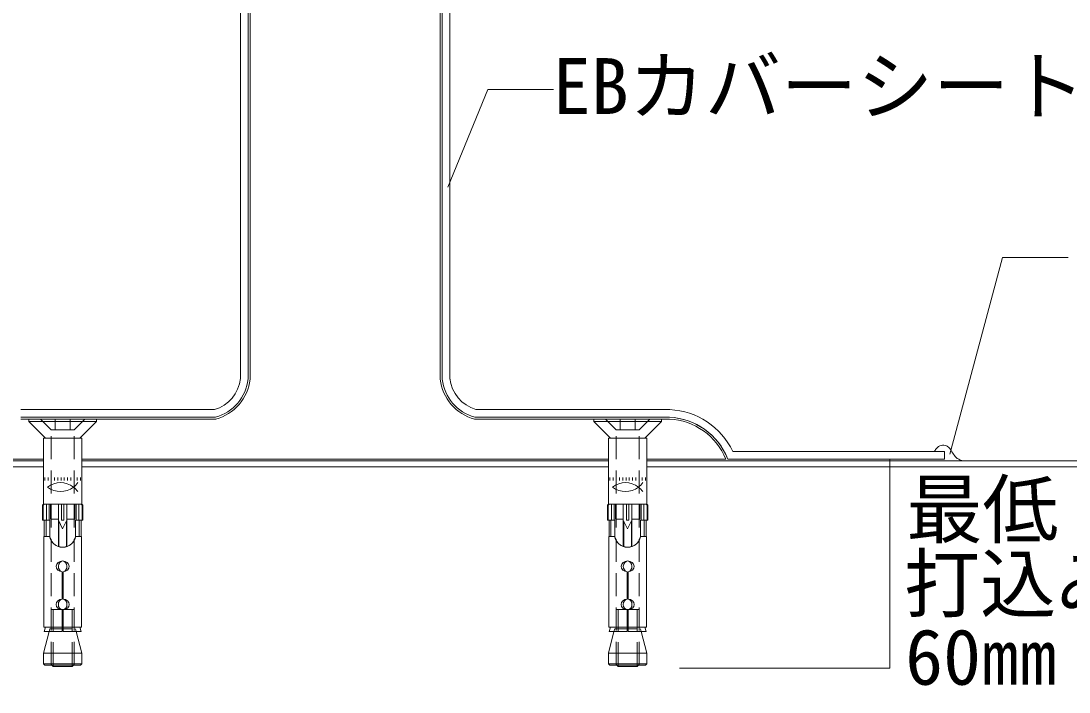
# Model space of a CAD drawing. Units: millimetres, scale not verified. Extents: x -675 to 675, y -471 to 460.
# Drawn here: x -90 to 185.3, y -126.5 to 49.8 of the extents above; entities that cross this region are included whole.
import ezdxf
from ezdxf.enums import TextEntityAlignment as Align

# ---------------------------------------------------------------- set-up
doc = ezdxf.new("R2010")
doc.units = ezdxf.units.MM
doc.header["$LTSCALE"] = 5
doc.linetypes.add('DASHED1', pattern=[1.8, 1.2, -0.6])
for name, color, linetype, lineweight in [('1-4_リベットルーフ', 7, 'Continuous', 9), ('1-6_アンカー類', 7, 'Continuous', 9), ('1-7_設備', 7, 'Continuous', 9), ('1-A_元図・躯体', 7, 'Continuous', 9), ('E-E', 7, 'Continuous', 9)]:
    doc.layers.add(name, color=color, linetype=linetype, lineweight=lineweight)
doc.styles.add('ＭＳ ゴシック', font='')
doc.styles.get('ＭＳ ゴシック').set_extended_font_data('MS Gothic')

msp = doc.modelspace()

# ---------------------------------------------------------------- linework, layer by layer
at = {"layer": '1-4_リベットルーフ'}
for p, q in [((-32.343, -38.84), (-32.343, 118.879)), ((-32.343, -44.199), (-32.343, 118.879)), ((-30.343, -40.84), (-30.343, 118.879)), ((-30.343, -44.34), (-30.343, 118.879)), ((20.657, -40.84), (20.657, 118.879)), ((20.657, -44.314), (20.657, 118.879)), ((22.657, -38.84), (22.657, 118.879)), ((22.657, -44.314), (22.657, 118.879)), ((167.824, -12.377), (153.999, -64.013)), ((-39.189, -52.34), (-90.018, -52.34)), ((-38.909, -54.34), (-90.018, -54.34)), ((29.223, -54.34), (80.332, -54.34)), ((29.503, -52.34), (80.332, -52.34)), ((-304.843, -65.84), (-84.062, -65.84)), ((-74.062, -65.84), (64.375, -65.84)), ((74.375, -65.84), (295.157, -65.84)), ((152.657, -65.34), (95.695, -65.34)), ((152.657, -63.34), (97.007, -63.34)), ((152.657, -63.34), (152.657, -65.34)), ((-304.843, -67.34), (-84.062, -67.34)), ((-74.062, -67.34), (64.375, -67.34)), ((74.375, -67.34), (295.157, -67.34))]:
    msp.add_line(p, q, dxfattribs=at)
msp.add_lwpolyline([(150.033, -63.214), (150.129, -63.077), (150.296, -62.844), (150.47, -62.62), (150.655, -62.409), (150.856, -62.218), (151.076, -62.052), (151.215, -61.969), (151.393, -61.884), (151.725, -61.775), (152.076, -61.718), (152.432, -61.711), (152.782, -61.757), (153.112, -61.855), (153.29, -61.937), (153.427, -62.019), (153.645, -62.185), (153.842, -62.38), (154.023, -62.596), (154.19, -62.829), (154.349, -63.071), (154.439, -63.214), (154.56, -63.409), (154.769, -63.743), (154.982, -64.068), (155.206, -64.378), (155.447, -64.667), (155.71, -64.929), (155.876, -65.066), (155.988, -65.148), (156.191, -65.278), (156.405, -65.397), (156.626, -65.508), (156.852, -65.611), (157.082, -65.711), (157.216, -65.768)], dxfattribs=at)
for centre, radius, start, end in [((-41.988, -43.037), 9.714, 286.74454, 353.1299), ((-41.988, -43.037), 11.714, 285.23896, 353.878), ((32.302, -43.037), 11.714, 186.25556, 254.76104), ((32.302, -43.037), 9.714, 186.25556, 253.25546), ((79.557, -71.649), 17.327, 22.02, 87.36068), ((79.557, -71.649), 17.327, 21.35359, 87.36068), ((79.557, -71.649), 19.327, 25.46277, 87.36068), ((79.557, -71.649), 19.327, 25.46277, 87.36068)]:
    msp.add_arc(centre, radius, start, end, dxfattribs=at)
at = {"layer": '1-6_アンカー類'}
for p, q in [((-87.962, -54.84), (-70.162, -54.84)), ((-87.962, -55.447), (-87.962, -54.84)), ((-70.162, -55.447), (-70.162, -54.84)), ((60.475, -54.84), (78.275, -54.84)), ((60.475, -55.447), (60.475, -54.84)), ((78.275, -55.447), (78.275, -54.84)), ((-87.962, -55.447), (-70.162, -55.447)), ((-87.962, -55.447), (-83.569, -59.84)), ((-70.162, -55.447), (-74.555, -59.84)), ((60.475, -55.447), (78.275, -55.447)), ((60.475, -55.447), (64.869, -59.84)), ((78.275, -55.447), (73.882, -59.84)), ((-84.062, -59.84), (-74.062, -59.84)), ((-84.062, -59.84), (-84.062, -77.14)), ((-74.062, -59.84), (-74.062, -77.14)), ((64.375, -59.84), (74.375, -59.84)), ((64.375, -59.84), (64.375, -77.14)), ((74.375, -59.84), (74.375, -77.14)), ((-83.749, -70.992), (-83.749, -70.14)), ((-82.897, -70.992), (-82.897, -70.14)), ((-82.045, -70.992), (-82.045, -70.14)), ((-81.192, -70.992), (-81.192, -70.14)), ((-80.34, -70.992), (-80.34, -70.14)), ((-79.488, -70.992), (-79.488, -70.14)), ((-78.636, -70.992), (-78.636, -70.14)), ((-77.783, -70.992), (-77.783, -70.14)), ((-76.931, -70.992), (-76.931, -70.14)), ((-76.079, -70.992), (-76.079, -70.14)), ((-75.226, -70.992), (-75.226, -70.14)), ((-74.374, -70.992), (-74.374, -70.14)), ((64.688, -70.992), (64.688, -70.14)), ((65.54, -70.992), (65.54, -70.14)), ((66.392, -70.992), (66.392, -70.14)), ((67.245, -70.992), (67.245, -70.14)), ((68.097, -70.992), (68.097, -70.14)), ((68.949, -70.992), (68.949, -70.14)), ((69.802, -70.992), (69.802, -70.14)), ((70.654, -70.992), (70.654, -70.14)), ((71.506, -70.992), (71.506, -70.14)), ((72.358, -70.992), (72.358, -70.14)), ((73.211, -70.992), (73.211, -70.14)), ((74.063, -70.992), (74.063, -70.14)), ((-84.391, -77.424), (-84.107, -77.14)), ((-84.391, -77.424), (-84.221, -77.424)), ((-84.391, -81.401), (-84.391, -77.424)), ((-84.221, -77.424), (-83.937, -77.14)), ((-84.221, -81.401), (-84.221, -77.424)), ((-83.607, -77.14), (-84.062, -77.14)), ((-83.323, -81.401), (-83.323, -77.14)), ((-82.641, -81.401), (-82.641, -77.14)), ((-82.244, -81.117), (-82.244, -77.14)), ((-80.198, -88.308), (-80.198, -77.14)), ((-79.346, -81.401), (-79.346, -77.14)), ((-78.778, -81.401), (-78.778, -77.14)), ((-77.925, -88.308), (-77.925, -77.14)), ((-75.88, -81.117), (-75.88, -77.14)), ((-75.482, -81.401), (-75.482, -77.14)), ((-74.8, -81.401), (-74.8, -77.14)), ((-74.062, -77.14), (-74.516, -77.14)), ((-73.903, -77.424), (-74.187, -77.14)), ((-73.732, -77.424), (-73.903, -77.424)), ((-73.903, -81.401), (-73.903, -77.424)), ((-73.732, -81.401), (-73.732, -77.424)), ((64.046, -77.424), (64.33, -77.14)), ((64.046, -77.424), (64.216, -77.424)), ((64.046, -81.401), (64.046, -77.424)), ((64.216, -77.424), (64.5, -77.14)), ((64.216, -81.401), (64.216, -77.424)), ((64.83, -77.14), (64.375, -77.14)), ((65.114, -81.401), (65.114, -77.14)), ((65.796, -81.401), (65.796, -77.14)), ((66.194, -81.117), (66.194, -77.14)), ((68.239, -88.308), (68.239, -77.14)), ((69.091, -81.401), (69.091, -77.14)), ((69.66, -81.401), (69.66, -77.14)), ((70.512, -88.308), (70.512, -77.14)), ((72.557, -81.117), (72.557, -77.14)), ((72.955, -81.401), (72.955, -77.14)), ((73.637, -81.401), (73.637, -77.14)), ((74.375, -77.14), (73.921, -77.14)), ((74.535, -77.424), (74.25, -77.14)), ((74.705, -77.424), (74.535, -77.424)), ((74.535, -81.401), (74.535, -77.424)), ((74.705, -81.401), (74.705, -77.424)), ((-84.391, -81.401), (-82.471, -81.401)), ((-83.891, -85.662), (-83.891, -81.401)), ((-83.437, -85.662), (-83.437, -81.401)), ((-82.471, -85.094), (-82.471, -81.401)), ((-82.244, -81.117), (-80.198, -81.117)), ((-80.084, -88.346), (-80.084, -81.628)), ((-79.346, -81.401), (-78.778, -81.401)), ((-78.039, -88.346), (-78.039, -81.628)), ((-77.925, -81.117), (-75.88, -81.117)), ((-75.653, -85.094), (-75.653, -81.401)), ((-75.653, -81.401), (-73.732, -81.401)), ((-74.687, -85.662), (-74.687, -81.401)), ((-74.232, -85.662), (-74.232, -81.401)), ((64.046, -81.401), (65.966, -81.401)), ((64.546, -85.662), (64.546, -81.401)), ((65, -85.662), (65, -81.401)), ((65.966, -85.094), (65.966, -81.401)), ((66.194, -81.117), (68.239, -81.117)), ((68.353, -88.346), (68.353, -81.628)), ((69.091, -81.401), (69.66, -81.401)), ((70.398, -88.346), (70.398, -81.628)), ((70.512, -81.117), (72.557, -81.117)), ((72.785, -85.094), (72.785, -81.401)), ((72.785, -81.401), (74.705, -81.401)), ((73.75, -85.662), (73.75, -81.401)), ((74.205, -85.662), (74.205, -81.401)), ((-84.005, -85.662), (-84.005, -109.526)), ((-83.891, -85.662), (-84.005, -85.662)), ((-82.423, -85.662), (-83.891, -85.662)), ((-74.119, -85.662), (-74.119, -109.526)), ((64.432, -85.662), (64.432, -109.526)), ((64.546, -85.662), (64.432, -85.662)), ((66.014, -85.662), (64.546, -85.662)), ((74.319, -85.662), (74.319, -109.526)), ((-79.175, -94.946), (-79.175, -102.12)), ((-78.948, -94.946), (-78.948, -102.12)), ((69.262, -94.946), (69.262, -102.12)), ((69.489, -94.946), (69.489, -102.12)), ((-79.175, -104.946), (-79.175, -110.662)), ((69.262, -104.946), (69.262, -110.662)), ((-79.175, -109.526), (-84.005, -109.526)), ((-83.891, -110.662), (-83.607, -109.526)), ((-82.869, -109.526), (-79.175, -109.526)), ((-78.948, -109.526), (-74.119, -109.526)), ((-74.516, -109.526), (-74.232, -110.662)), ((69.262, -109.526), (64.432, -109.526)), ((64.546, -110.662), (64.83, -109.526)), ((65.569, -109.526), (69.262, -109.526)), ((69.489, -109.526), (74.319, -109.526)), ((73.921, -109.526), (74.205, -110.662)), ((-84.064, -116.367), (-82.649, -110.662)), ((-83.891, -110.662), (-79.175, -110.662)), ((-74.232, -110.662), (-78.948, -110.662)), ((-75.475, -110.662), (-74.06, -116.367)), ((64.374, -116.367), (65.788, -110.662)), ((64.546, -110.662), (69.262, -110.662)), ((74.205, -110.662), (69.489, -110.662)), ((72.962, -110.662), (74.377, -116.367)), ((-84.064, -116.367), (-84.064, -119.177)), ((-84.064, -116.367), (-74.06, -116.367)), ((-74.06, -116.367), (-74.06, -119.177)), ((64.374, -116.367), (64.374, -119.177)), ((64.374, -116.367), (74.377, -116.367)), ((74.377, -116.367), (74.377, -119.177)), ((-74.06, -119.177), (-84.064, -119.177)), ((-84.064, -119.177), (-83.783, -119.458)), ((-83.783, -119.458), (-74.341, -119.458)), ((-81.943, -119.458), (-81.562, -119.84)), ((-81.562, -119.84), (-81.562, -119.458)), ((-81.562, -119.84), (-76.562, -119.84)), ((-76.562, -119.84), (-76.18, -119.458)), ((-76.562, -119.84), (-76.562, -119.458)), ((-74.341, -119.458), (-74.06, -119.177)), ((74.377, -119.177), (64.374, -119.177)), ((64.374, -119.177), (64.655, -119.458)), ((64.655, -119.458), (74.096, -119.458)), ((66.494, -119.458), (66.875, -119.84)), ((66.875, -119.84), (66.875, -119.458)), ((66.875, -119.84), (71.875, -119.84)), ((71.875, -119.84), (72.257, -119.458)), ((71.875, -119.84), (71.875, -119.458)), ((74.096, -119.458), (74.377, -119.177))]:
    msp.add_line(p, q, dxfattribs=at)
at = {"layer": '1-6_アンカー類', "linetype": 'DASHED1'}
for p, q in [((-84.862, -54.84), (-82.062, -57.64)), ((-81.062, -57.672), (-81.062, -54.84)), ((-77.062, -54.84), (-77.062, -57.672)), ((-73.262, -54.84), (-76.062, -57.64)), ((63.575, -54.84), (66.375, -57.64)), ((67.375, -57.672), (67.375, -54.84)), ((71.375, -54.84), (71.375, -57.672)), ((75.175, -54.84), (72.375, -57.64)), ((-82.062, -119.34), (-82.062, -57.64)), ((-82.062, -57.64), (-76.062, -57.64)), ((-81.062, -57.672), (-77.062, -57.672)), ((-76.062, -119.34), (-76.062, -57.64)), ((66.375, -119.34), (66.375, -57.64)), ((66.375, -57.64), (72.375, -57.64)), ((67.375, -57.672), (71.375, -57.672)), ((72.375, -119.34), (72.375, -57.64)), ((-82.062, -104.84), (-76.062, -104.84)), ((-81.562, -119.458), (-81.562, -104.84)), ((-76.562, -119.458), (-76.562, -104.84)), ((66.375, -104.84), (72.375, -104.84)), ((66.875, -119.458), (66.875, -104.84)), ((71.875, -119.458), (71.875, -104.84)), ((-75.662, -109.908), (-75.475, -110.662)), ((72.775, -109.908), (72.962, -110.662)), ((-82.062, -119.34), (-81.943, -119.458)), ((-76.18, -119.458), (-76.062, -119.34)), ((66.375, -119.34), (66.494, -119.458)), ((72.257, -119.458), (72.375, -119.34))]:
    msp.add_line(p, q, dxfattribs=at)
at = {"layer": '1-6_アンカー類'}
for points in [[(-73.732, -77.424), (-74.016, -77.14), (-84.107, -77.14)], [(74.705, -77.424), (74.421, -77.14), (64.33, -77.14)], [(-80.198, -81.401), (-79.062, -83.674), (-77.925, -81.401)], [(68.239, -81.401), (69.375, -83.674), (70.512, -81.401)], [(-74.119, -85.662), (-74.232, -85.662), (-75.7, -85.662)], [(74.319, -85.662), (74.205, -85.662), (72.737, -85.662)], [(-78.948, -104.946), (-78.948, -110.662), (-75.255, -110.662)], [(69.489, -104.946), (69.489, -110.662), (73.182, -110.662)]]:
    msp.add_lwpolyline(points, dxfattribs=at)
at = {"layer": '1-6_アンカー類', "linetype": 'DASHED1'}
for points in [[(-82.649, -110.662), (-82.462, -109.908), (-75.662, -109.908)], [(65.788, -110.662), (65.975, -109.908), (72.775, -109.908)]]:
    msp.add_lwpolyline(points, dxfattribs=at)
at = {"layer": '1-6_アンカー類'}
for centre, radius, start, end in [((-79.632, -77.086), 5.555, 52.17594, 127.82406), ((-79.336, -68.561), 5.176, 306.94017, 325.22756), ((68.805, -77.086), 5.555, 52.17594, 127.82406), ((69.101, -68.561), 5.176, 306.94017, 325.22756), ((-79.632, -68.31), 5.555, 232.17594, 307.82406), ((-79.336, -76.835), 5.176, 34.77244, 53.05983), ((68.805, -68.31), 5.555, 232.17594, 307.82406), ((69.101, -76.835), 5.176, 34.77244, 53.05983), ((-79.062, -85.094), 3.409, 180, 360), ((69.375, -85.094), 3.409, 180, 360), ((-79.062, -85.037), 3.466, 190.38886, 349.61114), ((69.375, -85.037), 3.466, 190.38886, 349.61114)]:
    msp.add_arc(centre, radius, start, end, dxfattribs=at)
for centre, major_axis, ratio, start_param, end_param in [((-79.062, -93.533), (1.705, 0), 0.833333, 4.7791051, 10.9288581), ((-79.062, -93.533), (0, 1.42), 0.8, 3.2417601, 9.3245989), ((69.375, -93.533), (1.705, 0), 0.833333, 4.7791051, 10.9288581), ((69.375, -93.533), (0, 1.42), 0.8, 3.2417601, 9.3245989), ((-79.062, -103.533), (1.705, 0), 0.833333, 1.6375125, 4.6456728), ((-79.062, -103.533), (0, 1.42), 0.8, 0.1001674, 3.0414252), ((-79.062, -103.533), (1.705, 0), 0.833333, 4.7791051, 7.7872655), ((-79.062, -103.533), (0, 1.42), 0.8, 3.2417601, 6.1830179), ((69.375, -103.533), (1.705, 0), 0.833333, 1.6375125, 4.6456728), ((69.375, -103.533), (0, 1.42), 0.8, 0.1001674, 3.0414252), ((69.375, -103.533), (1.705, 0), 0.833333, 4.7791051, 7.7872655), ((69.375, -103.533), (0, 1.42), 0.8, 3.2417601, 6.1830179)]:
    msp.add_ellipse(centre, major_axis=major_axis, ratio=ratio, start_param=start_param, end_param=end_param, dxfattribs=at)
at = {"layer": '1-7_設備'}
for p, q in [((-29.843, -44.34), (-29.843, 118.879)), ((20.157, -44.34), (20.157, 118.879)), ((-38.843, -54.84), (-90.018, -54.84)), ((29.157, -54.84), (80.332, -54.84)), ((-104.843, -65.34), (-84.062, -65.34)), ((-74.062, -65.34), (64.375, -65.34)), ((74.375, -65.34), (95.157, -65.34))]:
    msp.add_line(p, q, dxfattribs=at)
for centre, radius, start, end in [((-41.988, -43.037), 12.214, 284.919, 353.878), ((-41.988, -43.037), 12.214, 284.919, 353.878), ((32.302, -43.037), 12.214, 186.122, 255.081), ((79.557, -71.649), 16.827, 22.02, 87.36068)]:
    msp.add_arc(centre, radius, start, end, dxfattribs=at)
at = {"layer": '1-A_元図・躯体'}
for p, q in [((-104.843, -65.34), (-84.062, -65.34)), ((-74.062, -65.34), (64.375, -65.34)), ((74.375, -65.34), (95.157, -65.34)), ((95.695, -65.34), (112.67, -65.34)), ((117.828, -65.34), (152.657, -65.34))]:
    msp.add_line(p, q, dxfattribs=at)
at = {"layer": 'E-E'}
for p, q in [((22.096, 6.075), (32.598, 31.78)), ((32.598, 31.78), (49.918, 31.78)), ((167.824, -12.377), (185.144, -12.377)), ((138.215, -65.34), (138.215, -120.286)), ((83.005, -120.286), (138.215, -120.286))]:
    msp.add_line(p, q, dxfattribs=at)

# ---------------------------------------------------------------- texts
at = {"layer": 'E-E', "style": 'ＭＳ ゴシック'}
for s, p in [('EBカバーシート', (49.712, 20.948)), ('最低', (142.591, -90.285)), ('打込み深さ', (141.961, -109.811)), ('60㎜（穿孔長さ70㎜）', (142.276, -129.023))]:
    msp.add_text(s, height=14.66, dxfattribs=at).set_placement(p, align=Align.BOTTOM_LEFT)

doc.saveas('drawing.dxf')
